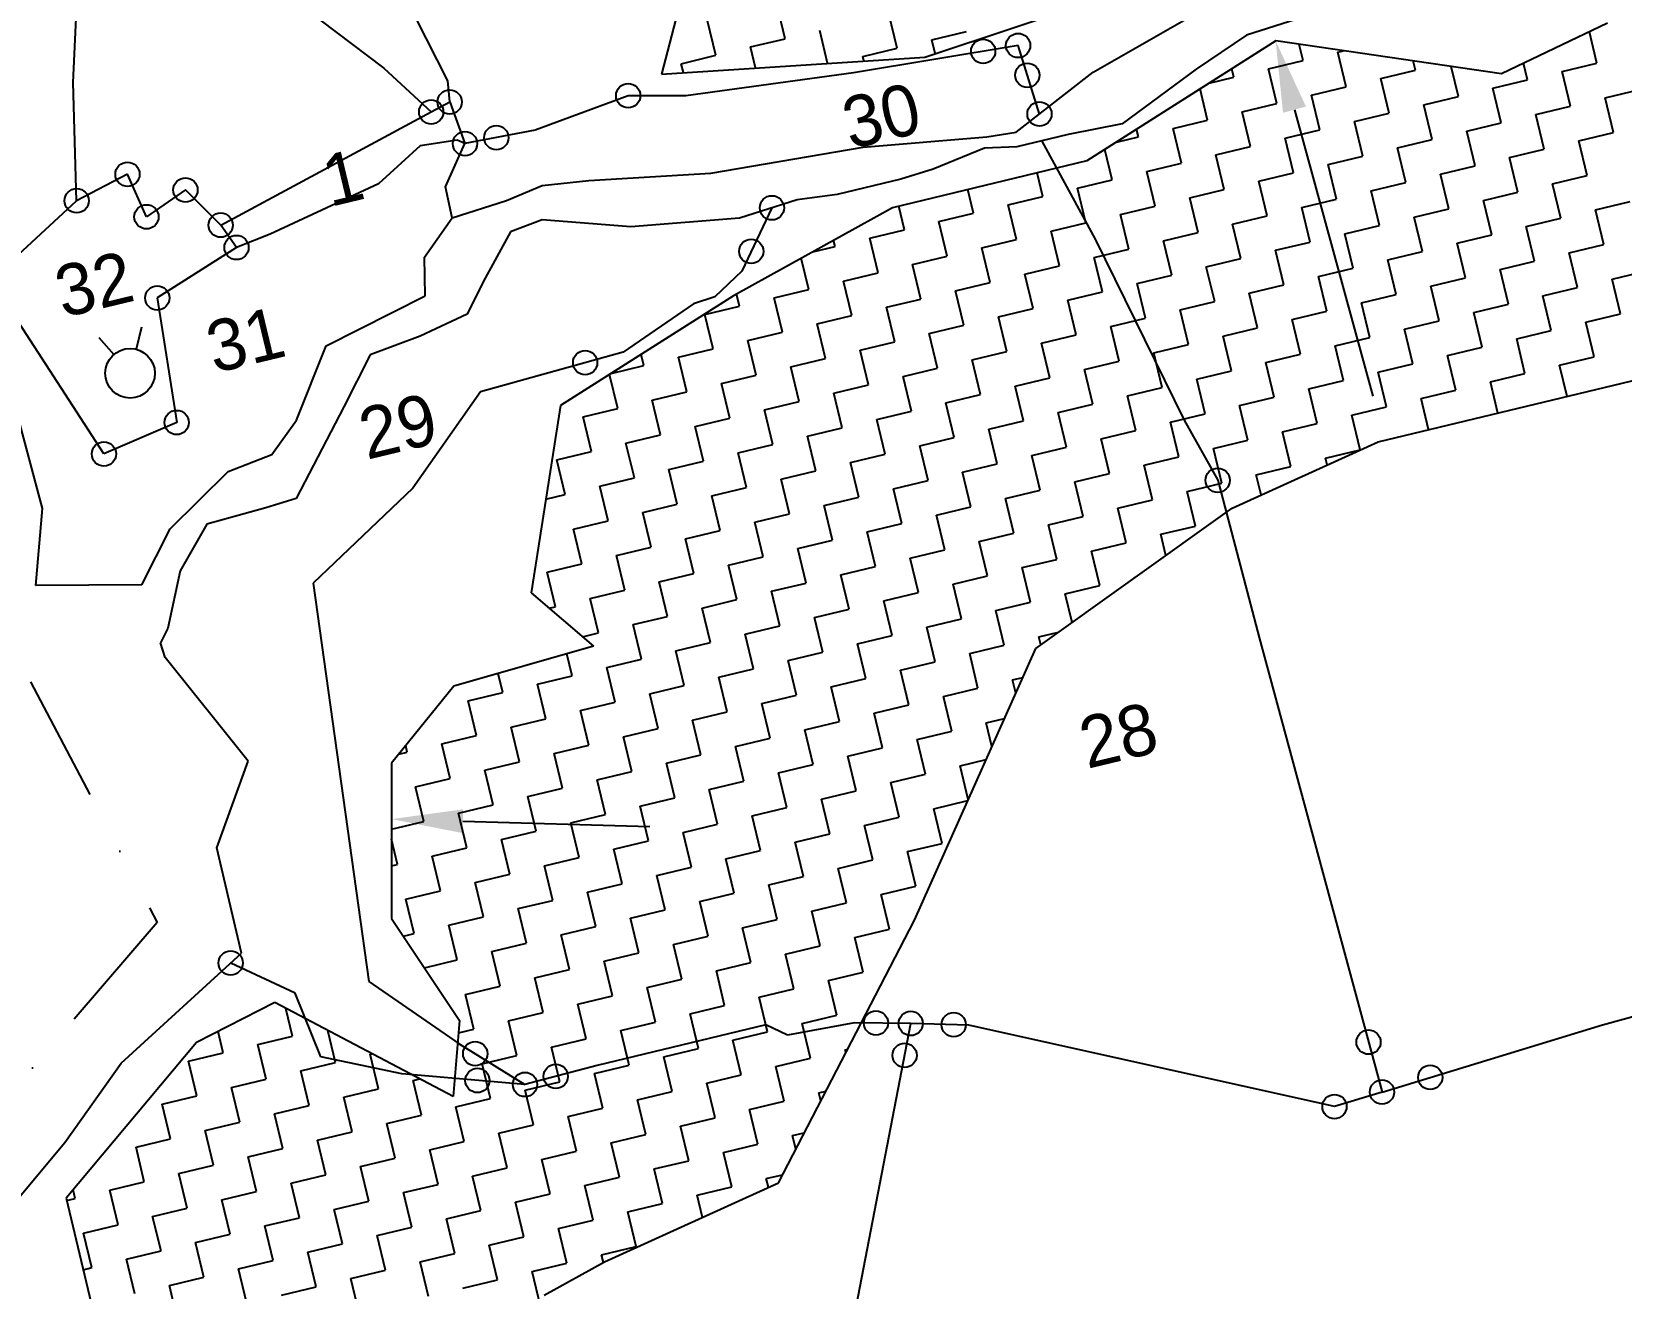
# Model space of a CAD drawing. Header units: metres. Extents: x 330019 to 331879, y 1797834 to 1801443.
# Drawn here: x 330337 to 330959, y 1799161 to 1799653 of the extents above; entities that cross this region are included whole.
import ezdxf
from ezdxf.enums import TextEntityAlignment as Align

# ---------------------------------------------------------------- set-up
doc = ezdxf.new("R2010")
doc.units = ezdxf.units.M
doc.header["$MEASUREMENT"] = 0
doc.linetypes.add('DASHDOT', pattern=[1, 0.5, -0.25, 0, -0.25])
for name, color, linetype in [('POLY_HATCH', 12, 'Continuous'), ('POLY_PARCEL', 6, 'Continuous'), ('POLY_WATER', 4, 'Continuous'), ('SYM_ARROW', 1, 'Continuous'), ('TEXT_PARCEL', 7, 'Continuous'), ('V_BOUND_STREAM_LINE', 7, 'DASHDOT')]:
    doc.layers.add(name, color=color, linetype=linetype)
doc.styles.add('TEXT_MAP', font='', dxfattribs={"height": 0.25})
doc.styles.get('TEXT_MAP').set_extended_font_data('Kruti Dev 050')

msp = doc.modelspace()

# ---------------------------------------------------------------- linework, layer by layer
for points in [[(330380.05, 1799537.81), (330377.92, 1799529.18)], [(330363.4, 1799533.8), (330369.22, 1799527.08)]]:
    msp.add_lwpolyline(points)
for centre, radius in [((330709.61, 1799645.82), 4.75), ((330723.29, 1799648.1), 4.75), ((330726.91, 1799636.47), 4.75), ((330500.73, 1799626), 4.75), ((330570.62, 1799628.46), 4.75), ((330493.49, 1799622.11), 4.75), ((330731.65, 1799621.27), 4.75), ((330518.97, 1799612), 4.75), ((330506.71, 1799609.67), 4.75), ((330374.57, 1799597.7), 4.75), ((330354.66, 1799587.31), 4.75), ((330397.27, 1799591.54), 4.75), ((330382, 1799581.03), 4.75), ((330626.89, 1799584.54), 4.75), ((330411.06, 1799577.77), 4.75), ((330417.27, 1799569.01), 4.75), ((330618.79, 1799567.5), 4.75), ((330386.23, 1799549.24), 4.75), ((330375.59, 1799519.74), 9.72), ((330553.76, 1799523.89), 4.75), ((330393.85, 1799500.49), 4.75), ((330365.34, 1799488.16), 4.75), ((330801.43, 1799477.87), 4.75), ((330414.99, 1799288.82), 4.75), ((330667.61, 1799265.34), 4.75), ((330681.25, 1799265.16), 4.75), ((330698.07, 1799264.66), 4.75), ((330860.48, 1799257.85), 4.75), ((330510.72, 1799253.32), 4.75), ((330678.84, 1799252.67), 4.75), ((330542.26, 1799244.44), 4.75), ((330884.65, 1799244.05), 4.75), ((330511.59, 1799242.84), 4.75), ((330530.2, 1799241.25), 4.75), ((330865.77, 1799238.3), 4.75), ((330847.15, 1799232.62), 4.75)]:
    msp.add_circle(centre, radius)
at = {"layer": 'POLY_HATCH'}
for p, q in [((330686.76, 1799643.6), (330819.88, 1799687.8)), ((330592.53, 1799670.73), (330583.61, 1799636.94)), ((330954.04, 1799656.79), (330912.49, 1799637.06)), ((330824.13, 1799649.88), (330750.16, 1799602.88)), ((330912.49, 1799637.06), (330824.13, 1799649.88)), ((330583.61, 1799636.94), (330686.76, 1799643.6)), ((330750.16, 1799602.88), (330674.16, 1799584.59)), ((330674.16, 1799584.59), (330611.79, 1799550.12)), ((330611.79, 1799550.12), (330544.18, 1799507.08)), ((330864.21, 1799492.91), (330970.16, 1799518.4)), ((330544.18, 1799507.08), (330532.59, 1799433.72)), ((330807.1, 1799467), (330864.21, 1799492.91)), ((330730.18, 1799411.99), (330807.1, 1799467)), ((330532.59, 1799433.72), (330557.1, 1799412.84)), ((330557.1, 1799412.84), (330502.38, 1799397.25)), ((330682.67, 1799305.65), (330730.18, 1799411.99)), ((330502.38, 1799397.25), (330477.97, 1799367.04)), ((330477.97, 1799367.04), (330477.99, 1799306.2)), ((330477.99, 1799306.2), (330504.63, 1799266.36)), ((330629.45, 1799202.8), (330682.67, 1799305.65)), ((330432.3, 1799273.3), (330401.63, 1799257.72)), ((330502.06, 1799236.54), (330432.3, 1799273.3)), ((330504.63, 1799266.36), (330502.06, 1799236.54)), ((330401.63, 1799257.72), (330350.51, 1799196.74)), ((330561.37, 1799171.82), (330629.45, 1799202.8)), ((330350.51, 1799196.74), (330367.67, 1799125.43)), ((330537.69, 1799158.82), (330561.37, 1799171.82))]:
    msp.add_line(p, q, dxfattribs=at)
at = {"layer": 'POLY_HATCH', "linetype": 'Continuous'}
for p, q in [((330632.05, 1799650.78), (330628.79, 1799664.34)), ((330675.99, 1799647.01), (330672.73, 1799660.56)), ((330604.94, 1799644.26), (330601.67, 1799657.81)), ((330648.71, 1799641.15), (330645.61, 1799654.04)), ((330689.54, 1799650.27), (330703.1, 1799653.53)), ((330949.89, 1799641.19), (330946.95, 1799653.43)), ((330618.49, 1799647.52), (330632.05, 1799650.78)), ((330620.47, 1799639.32), (330618.49, 1799647.52)), ((330662.43, 1799643.74), (330675.99, 1799647.01)), ((330690.82, 1799644.95), (330689.54, 1799650.27)), ((330834.91, 1799642.21), (330833.38, 1799648.54)), ((330591.38, 1799640.99), (330604.94, 1799644.26)), ((330592.22, 1799637.5), (330591.38, 1799640.99)), ((330662.83, 1799642.06), (330662.43, 1799643.74)), ((330821.35, 1799638.95), (330834.91, 1799642.21)), ((330848.46, 1799645.47), (330850.74, 1799646.02)), ((330851.73, 1799631.91), (330848.46, 1799645.47)), ((330878.84, 1799638.44), (330877.97, 1799642.07)), ((330922.78, 1799634.66), (330921.2, 1799641.2)), ((330936.33, 1799637.93), (330949.89, 1799641.19)), ((330798.14, 1799633.37), (330807.79, 1799635.69)), ((330807.79, 1799635.69), (330807, 1799638.99)), ((330824.61, 1799625.39), (330821.35, 1799638.95)), ((330865.28, 1799635.18), (330878.84, 1799638.44)), ((330868.55, 1799621.62), (330865.28, 1799635.18)), ((330895.66, 1799628.14), (330892.83, 1799639.91)), ((330909.22, 1799631.4), (330922.78, 1799634.66)), ((330939.6, 1799624.37), (330936.33, 1799637.93)), ((330797.49, 1799618.87), (330794.56, 1799631.09)), ((330838.17, 1799628.65), (330851.73, 1799631.91)), ((330841.43, 1799615.09), (330838.17, 1799628.65)), ((330912.48, 1799617.85), (330909.22, 1799631.4)), ((330953.15, 1799627.63), (330966.71, 1799630.89)), ((330811.05, 1799622.13), (330824.61, 1799625.39)), ((330814.31, 1799608.57), (330811.05, 1799622.13)), ((330882.1, 1799624.88), (330895.66, 1799628.14)), ((330885.36, 1799611.32), (330882.1, 1799624.88)), ((330926.04, 1799621.11), (330939.6, 1799624.37)), ((330956.41, 1799614.07), (330953.15, 1799627.63)), ((330783.94, 1799615.61), (330797.49, 1799618.87)), ((330854.99, 1799618.36), (330868.55, 1799621.62)), ((330858.25, 1799604.8), (330854.99, 1799618.36)), ((330898.92, 1799614.58), (330912.48, 1799617.85)), ((330929.3, 1799607.55), (330926.04, 1799621.11)), ((330761.82, 1799610.28), (330770.38, 1799612.34)), ((330770.38, 1799612.34), (330769.67, 1799615.28)), ((330787.2, 1799602.05), (330783.94, 1799615.61)), ((330827.87, 1799611.83), (330841.43, 1799615.09)), ((330831.13, 1799598.28), (330827.87, 1799611.83)), ((330871.81, 1799608.06), (330885.36, 1799611.32)), ((330902.18, 1799601.03), (330898.92, 1799614.58)), ((330942.86, 1799610.81), (330956.41, 1799614.07)), ((330946.12, 1799597.25), (330942.86, 1799610.81)), ((330760.08, 1799595.53), (330757.23, 1799607.37)), ((330800.76, 1799605.31), (330814.31, 1799608.57)), ((330804.02, 1799591.75), (330800.76, 1799605.31)), ((330844.69, 1799601.54), (330858.25, 1799604.8)), ((330875.07, 1799594.5), (330871.81, 1799608.06)), ((330915.74, 1799604.29), (330929.3, 1799607.55)), ((330919, 1799590.73), (330915.74, 1799604.29)), ((330732.97, 1799589), (330730.75, 1799598.21)), ((330773.64, 1799598.79), (330787.2, 1799602.05)), ((330776.9, 1799585.23), (330773.64, 1799598.79)), ((330817.58, 1799595.01), (330831.13, 1799598.28)), ((330847.95, 1799587.98), (330844.69, 1799601.54)), ((330888.63, 1799597.76), (330902.18, 1799601.03)), ((330891.89, 1799584.21), (330888.63, 1799597.76)), ((330932.56, 1799593.99), (330946.12, 1799597.25)), ((330705.85, 1799582.48), (330703.64, 1799591.69)), ((330746.53, 1799592.26), (330760.08, 1799595.53)), ((330749.79, 1799578.71), (330746.53, 1799592.26)), ((330790.46, 1799588.49), (330804.02, 1799591.75)), ((330820.84, 1799581.46), (330817.58, 1799595.01)), ((330861.51, 1799591.24), (330875.07, 1799594.5)), ((330864.77, 1799577.68), (330861.51, 1799591.24)), ((330935.82, 1799580.43), (330932.56, 1799593.99)), ((330678.74, 1799575.96), (330676.52, 1799585.16)), ((330719.41, 1799585.74), (330732.97, 1799589)), ((330722.67, 1799572.18), (330719.41, 1799585.74)), ((330763.34, 1799581.97), (330776.9, 1799585.23)), ((330793.72, 1799574.93), (330790.46, 1799588.49)), ((330834.4, 1799584.72), (330847.95, 1799587.98)), ((330837.66, 1799571.16), (330834.4, 1799584.72)), ((330905.45, 1799587.47), (330919, 1799590.73)), ((330908.71, 1799573.91), (330905.45, 1799587.47)), ((330949.38, 1799583.7), (330962.94, 1799586.96)), ((330692.29, 1799579.22), (330705.85, 1799582.48)), ((330695.56, 1799565.66), (330692.29, 1799579.22)), ((330736.23, 1799575.44), (330749.79, 1799578.71)), ((330766.61, 1799568.41), (330763.34, 1799581.97)), ((330807.28, 1799578.19), (330820.84, 1799581.46)), ((330878.33, 1799580.94), (330891.89, 1799584.21)), ((330881.59, 1799567.39), (330878.33, 1799580.94)), ((330922.26, 1799577.17), (330935.82, 1799580.43)), ((330952.64, 1799570.14), (330949.38, 1799583.7)), ((330665.18, 1799572.69), (330678.74, 1799575.96)), ((330668.44, 1799559.14), (330665.18, 1799572.69)), ((330709.11, 1799568.92), (330722.67, 1799572.18)), ((330739.49, 1799561.89), (330736.23, 1799575.44)), ((330780.16, 1799571.67), (330793.72, 1799574.93)), ((330810.54, 1799564.64), (330807.28, 1799578.19)), ((330851.21, 1799574.42), (330864.77, 1799577.68)), ((330854.48, 1799560.86), (330851.21, 1799574.42)), ((330895.15, 1799570.65), (330908.71, 1799573.91)), ((330925.53, 1799563.61), (330922.26, 1799577.17)), ((330642.96, 1799567.35), (330651.62, 1799569.43)), ((330651.62, 1799569.43), (330651.05, 1799571.82)), ((330712.38, 1799555.36), (330709.11, 1799568.92)), ((330753.05, 1799565.15), (330766.61, 1799568.41)), ((330783.43, 1799558.11), (330780.16, 1799571.67)), ((330824.1, 1799567.9), (330837.66, 1799571.16)), ((330827.36, 1799554.34), (330824.1, 1799567.9)), ((330868.03, 1799564.13), (330881.59, 1799567.39)), ((330898.41, 1799557.09), (330895.15, 1799570.65)), ((330939.08, 1799566.88), (330952.64, 1799570.14)), ((330942.35, 1799553.32), (330939.08, 1799566.88)), ((330641.33, 1799552.61), (330638.39, 1799564.82)), ((330682, 1799562.4), (330695.56, 1799565.66)), ((330685.26, 1799548.84), (330682, 1799562.4)), ((330725.93, 1799558.63), (330739.49, 1799561.89)), ((330756.31, 1799551.59), (330753.05, 1799565.15)), ((330796.98, 1799561.38), (330810.54, 1799564.64)), ((330800.25, 1799547.82), (330796.98, 1799561.38)), ((330840.92, 1799557.6), (330854.48, 1799560.86)), ((330871.3, 1799550.57), (330868.03, 1799564.13)), ((330911.97, 1799560.35), (330925.53, 1799563.61)), ((330915.23, 1799546.79), (330911.97, 1799560.35)), ((330955.9, 1799556.58), (330969.46, 1799559.84)), ((330654.88, 1799555.87), (330668.44, 1799559.14)), ((330658.14, 1799542.32), (330654.88, 1799555.87)), ((330698.82, 1799552.1), (330712.38, 1799555.36)), ((330729.19, 1799545.07), (330725.93, 1799558.63)), ((330769.87, 1799554.85), (330783.43, 1799558.11)), ((330773.13, 1799541.29), (330769.87, 1799554.85)), ((330813.8, 1799551.08), (330827.36, 1799554.34)), ((330844.18, 1799544.04), (330840.92, 1799557.6)), ((330884.85, 1799553.83), (330898.41, 1799557.09)), ((330888.11, 1799540.27), (330884.85, 1799553.83)), ((330959.16, 1799543.02), (330955.9, 1799556.58)), ((330614.21, 1799546.09), (330613.07, 1799550.83)), ((330627.77, 1799549.35), (330641.33, 1799552.61)), ((330631.03, 1799535.79), (330627.77, 1799549.35)), ((330671.7, 1799545.58), (330685.26, 1799548.84)), ((330702.08, 1799538.54), (330698.82, 1799552.1)), ((330742.75, 1799548.33), (330756.31, 1799551.59)), ((330746.01, 1799534.77), (330742.75, 1799548.33)), ((330786.69, 1799544.56), (330800.25, 1799547.82)), ((330817.06, 1799537.52), (330813.8, 1799551.08)), ((330857.74, 1799547.31), (330871.3, 1799550.57)), ((330861, 1799533.75), (330857.74, 1799547.31)), ((330928.79, 1799550.06), (330942.35, 1799553.32)), ((330932.05, 1799536.5), (330928.79, 1799550.06)), ((330600.65, 1799542.83), (330614.21, 1799546.09)), ((330603.91, 1799529.27), (330600.65, 1799542.83)), ((330644.59, 1799539.06), (330658.14, 1799542.32)), ((330674.96, 1799532.02), (330671.7, 1799545.58)), ((330715.64, 1799541.81), (330729.19, 1799545.07)), ((330718.9, 1799528.25), (330715.64, 1799541.81)), ((330759.57, 1799538.03), (330773.13, 1799541.29)), ((330789.95, 1799531), (330786.69, 1799544.56)), ((330830.62, 1799540.78), (330844.18, 1799544.04)), ((330901.67, 1799543.53), (330915.23, 1799546.79)), ((330904.93, 1799529.98), (330901.67, 1799543.53)), ((330945.61, 1799539.76), (330959.16, 1799543.02)), ((330617.47, 1799532.53), (330631.03, 1799535.79)), ((330647.85, 1799525.5), (330644.59, 1799539.06)), ((330688.52, 1799535.28), (330702.08, 1799538.54)), ((330691.78, 1799521.72), (330688.52, 1799535.28)), ((330762.83, 1799524.48), (330759.57, 1799538.03)), ((330803.51, 1799534.26), (330817.06, 1799537.52)), ((330833.88, 1799527.23), (330830.62, 1799540.78)), ((330874.56, 1799537.01), (330888.11, 1799540.27)), ((330877.82, 1799523.45), (330874.56, 1799537.01)), ((330918.49, 1799533.24), (330932.05, 1799536.5)), ((330948.87, 1799526.2), (330945.61, 1799539.76)), ((330590.36, 1799526.01), (330603.91, 1799529.27)), ((330620.73, 1799518.97), (330617.47, 1799532.53)), ((330661.41, 1799528.76), (330674.96, 1799532.02)), ((330664.67, 1799515.2), (330661.41, 1799528.76)), ((330732.46, 1799531.51), (330746.01, 1799534.77)), ((330735.72, 1799517.95), (330732.46, 1799531.51)), ((330776.39, 1799527.74), (330789.95, 1799531)), ((330806.77, 1799520.7), (330803.51, 1799534.26)), ((330847.44, 1799530.49), (330861, 1799533.75)), ((330850.7, 1799516.93), (330847.44, 1799530.49)), ((330891.38, 1799526.71), (330904.93, 1799529.98)), ((330921.75, 1799519.68), (330918.49, 1799533.24)), ((330563.92, 1799519.65), (330576.8, 1799522.75)), ((330576.8, 1799522.75), (330575.73, 1799527.17)), ((330593.62, 1799512.45), (330590.36, 1799526.01)), ((330634.29, 1799522.24), (330647.85, 1799525.5)), ((330705.34, 1799524.99), (330718.9, 1799528.25)), ((330708.6, 1799511.43), (330705.34, 1799524.99)), ((330749.28, 1799521.21), (330762.83, 1799524.48)), ((330779.65, 1799514.18), (330776.39, 1799527.74)), ((330820.33, 1799523.96), (330833.88, 1799527.23)), ((330823.59, 1799510.41), (330820.33, 1799523.96)), ((330864.26, 1799520.19), (330877.82, 1799523.45)), ((330894.64, 1799513.16), (330891.38, 1799526.71)), ((330935.31, 1799522.94), (330948.87, 1799526.2)), ((330938.25, 1799510.72), (330935.31, 1799522.94)), ((330566.5, 1799505.93), (330563.3, 1799519.25)), ((330607.18, 1799515.71), (330620.73, 1799518.97)), ((330637.55, 1799508.68), (330634.29, 1799522.24)), ((330678.23, 1799518.46), (330691.78, 1799521.72)), ((330681.49, 1799504.91), (330678.23, 1799518.46)), ((330722.16, 1799514.69), (330735.72, 1799517.95)), ((330752.54, 1799507.66), (330749.28, 1799521.21)), ((330793.21, 1799517.44), (330806.77, 1799520.7)), ((330796.47, 1799503.88), (330793.21, 1799517.44)), ((330837.15, 1799513.67), (330850.7, 1799516.93)), ((330867.52, 1799506.63), (330864.26, 1799520.19)), ((330908.2, 1799516.42), (330921.75, 1799519.68)), ((330911.13, 1799504.2), (330908.2, 1799516.42)), ((330580.06, 1799509.19), (330593.62, 1799512.45)), ((330610.44, 1799502.16), (330607.18, 1799515.71)), ((330651.11, 1799511.94), (330664.67, 1799515.2)), ((330654.37, 1799498.38), (330651.11, 1799511.94)), ((330695.04, 1799508.17), (330708.6, 1799511.43)), ((330725.42, 1799501.13), (330722.16, 1799514.69)), ((330766.1, 1799510.92), (330779.65, 1799514.18)), ((330769.36, 1799497.36), (330766.1, 1799510.92)), ((330810.03, 1799507.14), (330823.59, 1799510.41)), ((330840.41, 1799500.11), (330837.15, 1799513.67)), ((330881.08, 1799509.89), (330894.64, 1799513.16)), ((330552.94, 1799502.67), (330566.5, 1799505.93)), ((330583.32, 1799495.63), (330580.06, 1799509.19)), ((330623.99, 1799505.42), (330637.55, 1799508.68)), ((330627.26, 1799491.86), (330623.99, 1799505.42)), ((330667.93, 1799501.64), (330681.49, 1799504.91)), ((330698.31, 1799494.61), (330695.04, 1799508.17)), ((330738.98, 1799504.39), (330752.54, 1799507.66)), ((330742.24, 1799490.84), (330738.98, 1799504.39)), ((330782.91, 1799500.62), (330796.47, 1799503.88)), ((330813.29, 1799493.59), (330810.03, 1799507.14)), ((330853.96, 1799503.37), (330867.52, 1799506.63)), ((330884.02, 1799497.68), (330881.08, 1799509.89)), ((330556.21, 1799489.11), (330552.94, 1799502.67)), ((330596.88, 1799498.89), (330610.44, 1799502.16)), ((330600.14, 1799485.34), (330596.88, 1799498.89)), ((330640.81, 1799495.12), (330654.37, 1799498.38)), ((330671.19, 1799488.09), (330667.93, 1799501.64)), ((330711.86, 1799497.87), (330725.42, 1799501.13)), ((330715.13, 1799484.31), (330711.86, 1799497.87)), ((330786.18, 1799487.06), (330782.91, 1799500.62)), ((330826.85, 1799496.85), (330840.41, 1799500.11)), ((330857.23, 1799489.81), (330853.96, 1799503.37)), ((330569.76, 1799492.37), (330583.32, 1799495.63)), ((330573.03, 1799478.81), (330569.76, 1799492.37)), ((330613.7, 1799488.6), (330627.26, 1799491.86)), ((330644.08, 1799481.56), (330640.81, 1799495.12)), ((330684.75, 1799491.35), (330698.31, 1799494.61)), ((330688.01, 1799477.79), (330684.75, 1799491.35)), ((330755.8, 1799494.1), (330769.36, 1799497.36)), ((330759.06, 1799480.54), (330755.8, 1799494.1)), ((330799.73, 1799490.33), (330813.29, 1799493.59)), ((330830.11, 1799483.29), (330826.85, 1799496.85)), ((330542.65, 1799485.85), (330556.21, 1799489.11)), ((330545.91, 1799472.29), (330542.65, 1799485.85)), ((330586.58, 1799482.07), (330600.14, 1799485.34)), ((330616.96, 1799475.04), (330613.7, 1799488.6)), ((330657.63, 1799484.82), (330671.19, 1799488.09)), ((330728.68, 1799487.57), (330742.24, 1799490.84)), ((330731.95, 1799474.02), (330728.68, 1799487.57)), ((330772.62, 1799483.8), (330786.18, 1799487.06)), ((330803, 1799476.77), (330799.73, 1799490.33)), ((330843.67, 1799486.55), (330857.23, 1799489.81)), ((330844.31, 1799483.88), (330843.67, 1799486.55)), ((330589.84, 1799468.52), (330586.58, 1799482.07)), ((330630.52, 1799478.3), (330644.08, 1799481.56)), ((330660.89, 1799471.27), (330657.63, 1799484.82)), ((330701.57, 1799481.05), (330715.13, 1799484.31)), ((330704.83, 1799467.49), (330701.57, 1799481.05)), ((330745.5, 1799477.28), (330759.06, 1799480.54)), ((330775.88, 1799470.24), (330772.62, 1799483.8)), ((330816.55, 1799480.03), (330830.11, 1799483.29)), ((330818.45, 1799472.15), (330816.55, 1799480.03)), ((330559.47, 1799475.55), (330573.03, 1799478.81)), ((330562.73, 1799461.99), (330559.47, 1799475.55)), ((330603.4, 1799471.78), (330616.96, 1799475.04)), ((330633.78, 1799464.74), (330630.52, 1799478.3)), ((330674.45, 1799474.53), (330688.01, 1799477.79)), ((330677.71, 1799460.97), (330674.45, 1799474.53)), ((330718.39, 1799470.76), (330731.95, 1799474.02)), ((330748.76, 1799463.72), (330745.5, 1799477.28)), ((330789.44, 1799473.51), (330803, 1799476.77)), ((330792.7, 1799459.95), (330789.44, 1799473.51)), ((330538.4, 1799470.48), (330545.91, 1799472.29)), ((330576.29, 1799465.26), (330589.84, 1799468.52)), ((330606.66, 1799458.22), (330603.4, 1799471.78)), ((330647.34, 1799468.01), (330660.89, 1799471.27)), ((330650.6, 1799454.45), (330647.34, 1799468.01)), ((330691.27, 1799464.23), (330704.83, 1799467.49)), ((330721.65, 1799457.2), (330718.39, 1799470.76)), ((330762.32, 1799466.98), (330775.88, 1799470.24)), ((330765.58, 1799453.42), (330762.32, 1799466.98)), ((330549.17, 1799458.73), (330562.73, 1799461.99)), ((330579.55, 1799451.7), (330576.29, 1799465.26)), ((330620.22, 1799461.48), (330633.78, 1799464.74)), ((330623.48, 1799447.92), (330620.22, 1799461.48)), ((330664.16, 1799457.71), (330677.71, 1799460.97)), ((330694.53, 1799450.67), (330691.27, 1799464.23)), ((330735.21, 1799460.46), (330748.76, 1799463.72)), ((330738.47, 1799446.9), (330735.21, 1799460.46)), ((330552.43, 1799445.17), (330549.17, 1799458.73)), ((330593.11, 1799454.96), (330606.66, 1799458.22)), ((330596.37, 1799441.4), (330593.11, 1799454.96)), ((330637.04, 1799451.19), (330650.6, 1799454.45)), ((330667.42, 1799444.15), (330664.16, 1799457.71)), ((330708.09, 1799453.94), (330721.65, 1799457.2)), ((330711.35, 1799440.38), (330708.09, 1799453.94)), ((330779.14, 1799456.69), (330792.7, 1799459.95)), ((330781.13, 1799448.43), (330779.14, 1799456.69)), ((330565.99, 1799448.44), (330579.55, 1799451.7)), ((330569.25, 1799434.88), (330565.99, 1799448.44)), ((330609.93, 1799444.66), (330623.48, 1799447.92)), ((330640.3, 1799437.63), (330637.04, 1799451.19)), ((330680.98, 1799447.41), (330694.53, 1799450.67)), ((330752.03, 1799450.16), (330765.58, 1799453.42)), ((330755.29, 1799436.61), (330752.03, 1799450.16)), ((330538.88, 1799441.91), (330552.43, 1799445.17)), ((330542.14, 1799428.35), (330538.88, 1799441.91)), ((330613.19, 1799431.11), (330609.93, 1799444.66)), ((330653.86, 1799440.89), (330667.42, 1799444.15)), ((330684.24, 1799433.86), (330680.98, 1799447.41)), ((330724.91, 1799443.64), (330738.47, 1799446.9)), ((330728.17, 1799430.08), (330724.91, 1799443.64)), ((330582.81, 1799438.14), (330596.37, 1799441.4)), ((330586.07, 1799424.58), (330582.81, 1799438.14)), ((330626.74, 1799434.37), (330640.3, 1799437.63)), ((330657.12, 1799427.33), (330653.86, 1799440.89)), ((330697.8, 1799437.12), (330711.35, 1799440.38)), ((330701.06, 1799423.56), (330697.8, 1799437.12)), ((330741.73, 1799433.34), (330755.29, 1799436.61)), ((330768.85, 1799439.87), (330769.31, 1799439.98)), ((330768.89, 1799439.68), (330768.85, 1799439.87)), ((330555.69, 1799431.62), (330569.25, 1799434.88)), ((330558.96, 1799418.06), (330555.69, 1799431.62)), ((330599.63, 1799427.84), (330613.19, 1799431.11)), ((330630.01, 1799420.81), (330626.74, 1799434.37)), ((330670.68, 1799430.59), (330684.24, 1799433.86)), ((330673.94, 1799417.04), (330670.68, 1799430.59)), ((330714.61, 1799426.82), (330728.17, 1799430.08)), ((330744.42, 1799422.17), (330741.73, 1799433.34)), ((330539.6, 1799427.75), (330542.14, 1799428.35)), ((330572.51, 1799421.32), (330586.07, 1799424.58)), ((330602.89, 1799414.29), (330599.63, 1799427.84)), ((330643.56, 1799424.07), (330657.12, 1799427.33)), ((330646.83, 1799410.51), (330643.56, 1799424.07)), ((330687.5, 1799420.3), (330701.06, 1799423.56)), ((330717.88, 1799413.26), (330714.61, 1799426.82)), ((330552.74, 1799416.56), (330558.96, 1799418.06)), ((330575.78, 1799407.76), (330572.51, 1799421.32)), ((330616.45, 1799417.55), (330630.01, 1799420.81)), ((330619.71, 1799403.99), (330616.45, 1799417.55)), ((330660.38, 1799413.77), (330673.94, 1799417.04)), ((330690.76, 1799406.74), (330687.5, 1799420.3)), ((330731.43, 1799416.52), (330739.09, 1799418.37)), ((330589.33, 1799411.02), (330602.89, 1799414.29)), ((330592.59, 1799397.47), (330589.33, 1799411.02)), ((330633.27, 1799407.25), (330646.83, 1799410.51)), ((330663.65, 1799400.22), (330660.38, 1799413.77)), ((330704.32, 1799410), (330717.88, 1799413.26)), ((330732.18, 1799413.42), (330731.43, 1799416.52)), ((330548.66, 1799401.24), (330546.59, 1799409.85)), ((330562.22, 1799404.5), (330575.78, 1799407.76)), ((330565.48, 1799390.94), (330562.22, 1799404.5)), ((330636.53, 1799393.69), (330633.27, 1799407.25)), ((330677.2, 1799403.48), (330690.76, 1799406.74)), ((330707.58, 1799396.44), (330704.32, 1799410)), ((330521.54, 1799394.72), (330519.75, 1799402.2)), ((330535.1, 1799397.98), (330548.66, 1799401.24)), ((330538.36, 1799384.42), (330535.1, 1799397.98)), ((330606.15, 1799400.73), (330619.71, 1799403.99)), ((330609.41, 1799387.17), (330606.15, 1799400.73)), ((330650.09, 1799396.96), (330663.65, 1799400.22)), ((330680.46, 1799389.92), (330677.2, 1799403.48)), ((330721.14, 1799399.71), (330725.12, 1799400.66)), ((330722.38, 1799394.53), (330721.14, 1799399.71)), ((330507.99, 1799391.45), (330521.54, 1799394.72)), ((330579.04, 1799394.2), (330592.59, 1799397.47)), ((330582.3, 1799380.65), (330579.04, 1799394.2)), ((330622.97, 1799390.43), (330636.53, 1799393.69)), ((330653.35, 1799383.4), (330650.09, 1799396.96)), ((330694.02, 1799393.18), (330707.58, 1799396.44)), ((330697.28, 1799379.62), (330694.02, 1799393.18)), ((330511.25, 1799377.9), (330507.99, 1799391.45)), ((330551.92, 1799387.68), (330565.48, 1799390.94)), ((330555.18, 1799374.12), (330551.92, 1799387.68)), ((330595.86, 1799383.91), (330609.41, 1799387.17)), ((330626.23, 1799376.87), (330622.97, 1799390.43)), ((330666.91, 1799386.66), (330680.46, 1799389.92)), ((330670.17, 1799373.1), (330666.91, 1799386.66)), ((330524.81, 1799381.16), (330538.36, 1799384.42)), ((330528.07, 1799367.6), (330524.81, 1799381.16)), ((330568.74, 1799377.39), (330582.3, 1799380.65)), ((330599.12, 1799370.35), (330595.86, 1799383.91)), ((330639.79, 1799380.14), (330653.35, 1799383.4)), ((330643.05, 1799366.58), (330639.79, 1799380.14)), ((330683.73, 1799376.36), (330697.28, 1799379.62)), ((330710.84, 1799382.89), (330717.94, 1799384.59)), ((330713.06, 1799373.67), (330710.84, 1799382.89)), ((330484.13, 1799371.37), (330483.52, 1799373.91)), ((330497.69, 1799374.64), (330511.25, 1799377.9)), ((330500.95, 1799361.08), (330497.69, 1799374.64)), ((330541.63, 1799370.86), (330555.18, 1799374.12)), ((330572, 1799363.83), (330568.74, 1799377.39)), ((330612.68, 1799373.61), (330626.23, 1799376.87)), ((330615.94, 1799360.05), (330612.68, 1799373.61)), ((330656.61, 1799369.84), (330670.17, 1799373.1)), ((330686.99, 1799362.81), (330683.73, 1799376.36)), ((330480.84, 1799370.58), (330484.13, 1799371.37)), ((330514.51, 1799364.34), (330528.07, 1799367.6)), ((330544.89, 1799357.3), (330541.63, 1799370.86)), ((330585.56, 1799367.09), (330599.12, 1799370.35)), ((330588.82, 1799353.53), (330585.56, 1799367.09)), ((330659.87, 1799356.28), (330656.61, 1799369.84)), ((330700.55, 1799366.07), (330710.76, 1799368.52)), ((330487.39, 1799357.82), (330500.95, 1799361.08)), ((330517.77, 1799350.78), (330514.51, 1799364.34)), ((330558.45, 1799360.57), (330572, 1799363.83)), ((330629.5, 1799363.32), (330643.05, 1799366.58)), ((330632.76, 1799349.76), (330629.5, 1799363.32)), ((330673.43, 1799359.54), (330686.99, 1799362.81)), ((330703.74, 1799352.8), (330700.55, 1799366.07)), ((330490.66, 1799344.26), (330487.39, 1799357.82)), ((330531.33, 1799354.04), (330544.89, 1799357.3)), ((330561.71, 1799347.01), (330558.45, 1799360.57)), ((330602.38, 1799356.79), (330615.94, 1799360.05)), ((330605.64, 1799343.24), (330602.38, 1799356.79)), ((330646.31, 1799353.02), (330659.87, 1799356.28)), ((330676.69, 1799345.99), (330673.43, 1799359.54)), ((330504.21, 1799347.52), (330517.77, 1799350.78)), ((330534.59, 1799340.49), (330531.33, 1799354.04)), ((330575.26, 1799350.27), (330588.82, 1799353.53)), ((330578.53, 1799336.71), (330575.26, 1799350.27)), ((330619.2, 1799346.5), (330632.76, 1799349.76)), ((330649.58, 1799339.46), (330646.31, 1799353.02)), ((330690.25, 1799349.25), (330703.58, 1799352.45)), ((330693.51, 1799335.69), (330690.25, 1799349.25)), ((330477.98, 1799341.21), (330490.66, 1799344.26)), ((330507.48, 1799333.96), (330504.21, 1799347.52)), ((330548.15, 1799343.75), (330561.71, 1799347.01)), ((330551.41, 1799330.19), (330548.15, 1799343.75)), ((330592.08, 1799339.97), (330605.64, 1799343.24)), ((330622.46, 1799332.94), (330619.2, 1799346.5)), ((330663.13, 1799342.72), (330676.69, 1799345.99)), ((330666.4, 1799329.17), (330663.13, 1799342.72)), ((330480.36, 1799327.44), (330477.98, 1799337.33)), ((330521.03, 1799337.22), (330534.59, 1799340.49)), ((330524.3, 1799323.67), (330521.03, 1799337.22)), ((330564.97, 1799333.45), (330578.53, 1799336.71)), ((330595.35, 1799326.42), (330592.08, 1799339.97)), ((330636.02, 1799336.2), (330649.58, 1799339.46)), ((330639.28, 1799322.64), (330636.02, 1799336.2)), ((330679.95, 1799332.43), (330693.51, 1799335.69)), ((330493.92, 1799330.7), (330507.48, 1799333.96)), ((330497.18, 1799317.14), (330493.92, 1799330.7)), ((330537.85, 1799326.93), (330551.41, 1799330.19)), ((330568.23, 1799319.89), (330564.97, 1799333.45)), ((330608.9, 1799329.68), (330622.46, 1799332.94)), ((330612.16, 1799316.12), (330608.9, 1799329.68)), ((330683.21, 1799318.87), (330679.95, 1799332.43)), ((330477.98, 1799326.87), (330480.36, 1799327.44)), ((330510.74, 1799320.4), (330524.3, 1799323.67)), ((330541.11, 1799313.37), (330537.85, 1799326.93)), ((330581.79, 1799323.15), (330595.35, 1799326.42)), ((330652.84, 1799325.9), (330666.4, 1799329.17)), ((330656.1, 1799312.35), (330652.84, 1799325.9)), ((330483.62, 1799313.88), (330497.18, 1799317.14)), ((330514, 1799306.85), (330510.74, 1799320.4)), ((330554.67, 1799316.63), (330568.23, 1799319.89)), ((330585.05, 1799309.6), (330581.79, 1799323.15)), ((330625.72, 1799319.38), (330639.28, 1799322.64)), ((330628.98, 1799305.82), (330625.72, 1799319.38)), ((330669.66, 1799315.61), (330683.21, 1799318.87)), ((330486.88, 1799300.32), (330483.62, 1799313.88)), ((330527.56, 1799310.11), (330541.11, 1799313.37)), ((330557.93, 1799303.07), (330554.67, 1799316.63)), ((330598.61, 1799312.86), (330612.16, 1799316.12)), ((330601.87, 1799299.3), (330598.61, 1799312.86)), ((330642.54, 1799309.09), (330656.1, 1799312.35)), ((330672.92, 1799302.05), (330669.66, 1799315.61)), ((330500.44, 1799303.59), (330514, 1799306.85)), ((330530.82, 1799296.55), (330527.56, 1799310.11)), ((330571.49, 1799306.34), (330585.05, 1799309.6)), ((330574.75, 1799292.78), (330571.49, 1799306.34)), ((330615.43, 1799302.56), (330628.98, 1799305.82)), ((330645.8, 1799295.53), (330642.54, 1799309.09)), ((330482.61, 1799299.29), (330486.88, 1799300.32)), ((330503.7, 1799290.03), (330500.44, 1799303.59)), ((330544.38, 1799299.81), (330557.93, 1799303.07)), ((330547.64, 1799286.25), (330544.38, 1799299.81)), ((330588.31, 1799296.04), (330601.87, 1799299.3)), ((330618.69, 1799289), (330615.43, 1799302.56)), ((330659.36, 1799298.79), (330672.92, 1799302.05)), ((330662.62, 1799285.23), (330659.36, 1799298.79)), ((330517.26, 1799293.29), (330530.82, 1799296.55)), ((330520.52, 1799279.73), (330517.26, 1799293.29)), ((330561.2, 1799289.52), (330574.75, 1799292.78)), ((330591.57, 1799282.48), (330588.31, 1799296.04)), ((330632.25, 1799292.27), (330645.8, 1799295.53)), ((330635.51, 1799278.71), (330632.25, 1799292.27)), ((330490.87, 1799286.94), (330503.7, 1799290.03)), ((330534.08, 1799282.99), (330547.64, 1799286.25)), ((330564.46, 1799275.96), (330561.2, 1799289.52)), ((330605.13, 1799285.74), (330618.69, 1799289)), ((330506.96, 1799276.47), (330520.52, 1799279.73)), ((330537.34, 1799269.44), (330534.08, 1799282.99)), ((330578.01, 1799279.22), (330591.57, 1799282.48)), ((330608.39, 1799272.19), (330605.13, 1799285.74)), ((330649.06, 1799281.97), (330662.62, 1799285.23)), ((330652.33, 1799268.41), (330649.06, 1799281.97)), ((330510.23, 1799262.91), (330506.96, 1799276.47)), ((330550.9, 1799272.7), (330564.46, 1799275.96)), ((330581.28, 1799265.66), (330578.01, 1799279.22)), ((330621.95, 1799275.45), (330635.51, 1799278.71)), ((330625.21, 1799261.89), (330621.95, 1799275.45)), ((330439.18, 1799260.16), (330436.55, 1799271.06)), ((330523.78, 1799266.17), (330537.34, 1799269.44)), ((330554.16, 1799259.14), (330550.9, 1799272.7)), ((330594.83, 1799268.92), (330608.39, 1799272.19)), ((330598.1, 1799255.37), (330594.83, 1799268.92)), ((330638.77, 1799265.15), (330652.33, 1799268.41)), ((330412.06, 1799253.64), (330410.05, 1799261.99)), ((330456, 1799249.87), (330452.98, 1799262.41)), ((330504.21, 1799261.46), (330510.23, 1799262.91)), ((330527.05, 1799252.62), (330523.78, 1799266.17)), ((330567.72, 1799262.4), (330581.28, 1799265.66)), ((330570.98, 1799248.84), (330567.72, 1799262.4)), ((330611.65, 1799258.63), (330625.21, 1799261.89)), ((330642.03, 1799251.59), (330638.77, 1799265.15)), ((330425.62, 1799256.9), (330439.18, 1799260.16)), ((330428.88, 1799243.34), (330425.62, 1799256.9)), ((330540.6, 1799255.88), (330554.16, 1799259.14)), ((330543.86, 1799242.32), (330540.6, 1799255.88)), ((330584.54, 1799252.1), (330598.1, 1799255.37)), ((330614.91, 1799245.07), (330611.65, 1799258.63)), ((330655.59, 1799254.85), (330656.5, 1799255.07)), ((330655.84, 1799253.8), (330655.59, 1799254.85)), ((330398.5, 1799250.38), (330412.06, 1799253.64)), ((330401.76, 1799236.82), (330398.5, 1799250.38)), ((330442.44, 1799246.6), (330456, 1799249.87)), ((330469.55, 1799253.13), (330470.26, 1799253.3)), ((330472.81, 1799239.57), (330469.55, 1799253.13)), ((330513.49, 1799249.35), (330527.05, 1799252.62)), ((330516.75, 1799235.8), (330513.49, 1799249.35)), ((330557.42, 1799245.58), (330570.98, 1799248.84)), ((330587.8, 1799238.55), (330584.54, 1799252.1)), ((330628.47, 1799248.33), (330642.03, 1799251.59)), ((330415.32, 1799240.08), (330428.88, 1799243.34)), ((330445.7, 1799233.05), (330442.44, 1799246.6)), ((330486.37, 1799242.83), (330488.95, 1799243.45)), ((330489.63, 1799229.27), (330486.37, 1799242.83)), ((330560.68, 1799232.02), (330557.42, 1799245.58)), ((330601.36, 1799241.81), (330614.91, 1799245.07)), ((330631.73, 1799234.77), (330628.47, 1799248.33)), ((330388.21, 1799233.56), (330401.76, 1799236.82)), ((330418.58, 1799226.52), (330415.32, 1799240.08)), ((330459.26, 1799236.31), (330472.81, 1799239.57)), ((330462.52, 1799222.75), (330459.26, 1799236.31)), ((330530.31, 1799239.06), (330543.86, 1799242.32)), ((330533.57, 1799225.5), (330530.31, 1799239.06)), ((330574.24, 1799235.29), (330587.8, 1799238.55)), ((330604.62, 1799228.25), (330601.36, 1799241.81)), ((330645.29, 1799238.04), (330648.02, 1799238.69)), ((330646.05, 1799234.88), (330645.29, 1799238.04)), ((330391.47, 1799220), (330388.21, 1799233.56)), ((330432.14, 1799229.78), (330445.7, 1799233.05)), ((330503.19, 1799232.53), (330516.75, 1799235.8)), ((330506.45, 1799218.98), (330503.19, 1799232.53)), ((330547.13, 1799228.76), (330560.68, 1799232.02)), ((330577.5, 1799221.73), (330574.24, 1799235.29)), ((330618.18, 1799231.51), (330631.73, 1799234.77)), ((330621.44, 1799217.95), (330618.18, 1799231.51)), ((330405.03, 1799223.26), (330418.58, 1799226.52)), ((330435.4, 1799216.23), (330432.14, 1799229.78)), ((330476.08, 1799226.01), (330489.63, 1799229.27)), ((330479.34, 1799212.45), (330476.08, 1799226.01)), ((330520.01, 1799222.24), (330533.57, 1799225.5)), ((330550.39, 1799215.2), (330547.13, 1799228.76)), ((330591.06, 1799224.99), (330604.62, 1799228.25)), ((330594.32, 1799211.43), (330591.06, 1799224.99)), ((330377.91, 1799216.74), (330391.47, 1799220)), ((330408.29, 1799209.7), (330405.03, 1799223.26)), ((330448.96, 1799219.49), (330462.52, 1799222.75)), ((330452.22, 1799205.93), (330448.96, 1799219.49)), ((330492.9, 1799215.72), (330506.45, 1799218.98)), ((330523.27, 1799208.68), (330520.01, 1799222.24)), ((330563.95, 1799218.47), (330577.5, 1799221.73)), ((330567.21, 1799204.91), (330563.95, 1799218.47)), ((330607.88, 1799214.69), (330621.44, 1799217.95)), ((330635, 1799221.22), (330639.55, 1799222.31)), ((330636.26, 1799215.96), (330635, 1799221.22)), ((330381.17, 1799203.18), (330377.91, 1799216.74)), ((330421.85, 1799212.97), (330435.4, 1799216.23)), ((330425.11, 1799199.41), (330421.85, 1799212.97)), ((330465.78, 1799209.19), (330479.34, 1799212.45)), ((330496.16, 1799202.16), (330492.9, 1799215.72)), ((330536.83, 1799211.94), (330550.39, 1799215.2)), ((330540.09, 1799198.38), (330536.83, 1799211.94)), ((330580.76, 1799208.17), (330594.32, 1799211.43)), ((330611.14, 1799201.14), (330607.88, 1799214.69)), ((330394.73, 1799206.44), (330408.29, 1799209.7)), ((330397.99, 1799192.88), (330394.73, 1799206.44)), ((330438.66, 1799202.67), (330452.22, 1799205.93)), ((330469.04, 1799195.63), (330465.78, 1799209.19)), ((330509.71, 1799205.42), (330523.27, 1799208.68)), ((330512.98, 1799191.86), (330509.71, 1799205.42)), ((330584.03, 1799194.61), (330580.76, 1799208.17)), ((330624.7, 1799204.4), (330631.07, 1799205.93)), ((330354.06, 1799196.66), (330353.25, 1799200.01)), ((330367.61, 1799199.92), (330381.17, 1799203.18)), ((330370.88, 1799186.36), (330367.61, 1799199.92)), ((330411.55, 1799196.15), (330425.11, 1799199.41)), ((330441.93, 1799189.11), (330438.66, 1799202.67)), ((330482.6, 1799198.9), (330496.16, 1799202.16)), ((330485.86, 1799185.34), (330482.6, 1799198.9)), ((330553.65, 1799201.65), (330567.21, 1799204.91)), ((330556.91, 1799188.09), (330553.65, 1799201.65)), ((330597.58, 1799197.87), (330611.14, 1799201.14)), ((330625.52, 1799201.01), (330624.7, 1799204.4)), ((330350.73, 1799195.86), (330354.06, 1799196.66)), ((330384.43, 1799189.62), (330397.99, 1799192.88)), ((330414.81, 1799182.59), (330411.55, 1799196.15)), ((330455.48, 1799192.37), (330469.04, 1799195.63)), ((330526.53, 1799195.12), (330540.09, 1799198.38)), ((330529.8, 1799181.57), (330526.53, 1799195.12)), ((330570.47, 1799191.35), (330584.03, 1799194.61)), ((330599.66, 1799189.24), (330597.58, 1799197.87)), ((330357.32, 1799183.1), (330370.88, 1799186.36)), ((330387.7, 1799176.07), (330384.43, 1799189.62)), ((330428.37, 1799185.85), (330441.93, 1799189.11)), ((330458.75, 1799178.82), (330455.48, 1799192.37)), ((330499.42, 1799188.6), (330512.98, 1799191.86)), ((330502.68, 1799175.04), (330499.42, 1799188.6)), ((330543.35, 1799184.83), (330556.91, 1799188.09)), ((330573.73, 1799177.79), (330570.47, 1799191.35)), ((330360.58, 1799169.54), (330357.32, 1799183.1)), ((330401.25, 1799179.33), (330414.81, 1799182.59)), ((330431.63, 1799172.29), (330428.37, 1799185.85)), ((330472.3, 1799182.08), (330485.86, 1799185.34)), ((330475.56, 1799168.52), (330472.3, 1799182.08)), ((330516.24, 1799178.3), (330529.8, 1799181.57)), ((330546.61, 1799171.27), (330543.35, 1799184.83)), ((330374.14, 1799172.8), (330387.7, 1799176.07)), ((330404.51, 1799165.77), (330401.25, 1799179.33)), ((330445.19, 1799175.55), (330458.75, 1799178.82)), ((330448.45, 1799162), (330445.19, 1799175.55)), ((330489.12, 1799171.78), (330502.68, 1799175.04)), ((330519.5, 1799164.75), (330516.24, 1799178.3)), ((330560.17, 1799174.53), (330573.73, 1799177.79)), ((330560.89, 1799171.55), (330560.17, 1799174.53)), ((330357.25, 1799168.74), (330360.58, 1799169.54)), ((330377.4, 1799159.25), (330374.14, 1799172.8)), ((330418.07, 1799169.03), (330431.63, 1799172.29)), ((330421.33, 1799155.47), (330418.07, 1799169.03)), ((330462.01, 1799165.26), (330475.56, 1799168.52)), ((330492.38, 1799158.22), (330489.12, 1799171.78)), ((330533.06, 1799168.01), (330546.61, 1799171.27)), ((330536.32, 1799154.45), (330533.06, 1799168.01)), ((330390.96, 1799162.51), (330404.51, 1799165.77)), ((330394.22, 1799148.95), (330390.96, 1799162.51)), ((330434.89, 1799158.73), (330448.45, 1799162)), ((330465.27, 1799151.7), (330462.01, 1799165.26)), ((330505.94, 1799161.48), (330519.5, 1799164.75))]:
    msp.add_line(p, q, dxfattribs=at)
at = {"layer": 'POLY_PARCEL'}
for p, q in [((330500.03, 1799634.32), (330453.43, 1799725.63)), ((330418.82, 1799681.76), (330474.91, 1799639.21)), ((330723.29, 1799648.1), (330658.81, 1799637.37)), ((330731.65, 1799621.27), (330723.29, 1799648.1)), ((330474.91, 1799639.21), (330493.49, 1799622.11)), ((330658.81, 1799637.37), (330593.21, 1799628.42)), ((330500.73, 1799626), (330500.03, 1799634.32)), ((330570.62, 1799628.46), (330534.19, 1799614.91)), ((330593.21, 1799628.42), (330570.62, 1799628.46)), ((330411.06, 1799577.77), (330493.49, 1799622.11)), ((330493.49, 1799622.11), (330500.73, 1799626)), ((330500.73, 1799626), (330506.71, 1799609.67)), ((330503.66, 1799610.98), (330489.12, 1799608.85)), ((330499.14, 1799592.81), (330506.71, 1799609.67)), ((330506.71, 1799609.67), (330503.66, 1799610.98)), ((330534.19, 1799614.91), (330506.71, 1799609.67)), ((330732.52, 1799610.7), (330753.4, 1799572.26)), ((330489.12, 1799608.85), (330472.85, 1799594)), ((330374.57, 1799597.7), (330354.66, 1799587.31)), ((330382, 1799581.03), (330374.57, 1799597.7)), ((330397.27, 1799591.54), (330382, 1799581.03)), ((330411.06, 1799577.77), (330397.27, 1799591.54)), ((330472.85, 1799594), (330430.39, 1799574.22)), ((330501.64, 1799580.61), (330499.14, 1799592.81)), ((330626.89, 1799584.54), (330615.08, 1799559.69)), ((330417.27, 1799569.01), (330411.06, 1799577.77)), ((330430.39, 1799574.22), (330417.27, 1799569.01)), ((330753.4, 1799572.26), (330788.25, 1799501.36)), ((330417.27, 1799569.01), (330386.23, 1799549.24)), ((330615.08, 1799559.69), (330604.5, 1799549.63)), ((330386.23, 1799549.24), (330393.85, 1799500.49)), ((330604.5, 1799549.63), (330596.25, 1799546.96)), ((330365.34, 1799488.16), (330330.49, 1799541.98)), ((330596.25, 1799546.96), (330568.65, 1799528.02)), ((330568.65, 1799528.02), (330512.83, 1799512.54)), ((330512.83, 1799512.54), (330486.35, 1799474.73)), ((330393.85, 1799500.49), (330365.34, 1799488.16)), ((330788.25, 1799501.36), (330801.43, 1799477.87)), ((330486.35, 1799474.73), (330447.32, 1799437.62)), ((330801.43, 1799477.87), (330817.62, 1799416.31)), ((330447.32, 1799437.62), (330469.13, 1799281.56)), ((330817.62, 1799416.31), (330865.77, 1799238.3)), ((330440.17, 1799277.01), (330414.99, 1799288.82)), ((330469.13, 1799281.56), (330504.4, 1799257.23)), ((330450.26, 1799252.1), (330440.17, 1799277.01)), ((330952.09, 1799264.61), (330992.53, 1799275.7)), ((330624.49, 1799264.62), (330558.51, 1799248.74)), ((330633, 1799260.51), (330624.49, 1799264.62)), ((330659.19, 1799265.45), (330633, 1799260.51)), ((330651.05, 1799108.4), (330681.25, 1799265.16)), ((330681.25, 1799265.16), (330659.19, 1799265.45)), ((330704, 1799264.48), (330681.25, 1799265.16)), ((330847.15, 1799232.62), (330704, 1799264.48)), ((330865.77, 1799238.3), (330952.09, 1799264.61)), ((330504.4, 1799257.23), (330530.2, 1799241.25)), ((330481.99, 1799245.37), (330450.26, 1799252.1)), ((330558.51, 1799248.74), (330530.2, 1799241.25)), ((330530.2, 1799241.25), (330481.99, 1799245.37)), ((330865.77, 1799238.3), (330847.15, 1799232.62))]:
    msp.add_line(p, q, dxfattribs=at)
at = {"layer": 'POLY_WATER'}
for p, q in [((330353.37, 1799633.64), (330355.42, 1799681.79)), ((330752.67, 1799637.6), (330788.26, 1799658.07)), ((330834.88, 1799659.14), (330812.74, 1799652.11)), ((330812.74, 1799652.11), (330792.95, 1799638.85)), ((330722.55, 1799614.2), (330752.67, 1799637.6)), ((330792.95, 1799638.85), (330764.05, 1799617.44)), ((330354.66, 1799587.31), (330353.37, 1799633.64)), ((330764.05, 1799617.44), (330742.93, 1799613.21)), ((330662.68, 1799608.3), (330711.09, 1799612.29)), ((330711.09, 1799612.29), (330722.55, 1799614.2)), ((330742.93, 1799613.21), (330722.82, 1799608.37)), ((330602.97, 1799598.18), (330662.68, 1799608.3)), ((330710.17, 1799607.88), (330690.02, 1799599.63)), ((330722.82, 1799608.37), (330710.17, 1799607.88)), ((330555.17, 1799595.19), (330602.97, 1799598.18)), ((330690.02, 1799599.63), (330677.34, 1799595.73)), ((330522.98, 1799587.44), (330536.89, 1799593.34)), ((330536.89, 1799593.34), (330555.17, 1799595.19)), ((330677.34, 1799595.73), (330652.39, 1799589.73)), ((330318.1, 1799553.56), (330354.66, 1799587.31)), ((330501.64, 1799580.61), (330522.98, 1799587.44)), ((330636.72, 1799587.66), (330614.26, 1799580.53)), ((330652.39, 1799589.73), (330636.72, 1799587.66)), ((330490.86, 1799565.26), (330501.64, 1799580.61)), ((330536.98, 1799579.8), (330524.49, 1799575.09)), ((330571.68, 1799577.09), (330536.98, 1799579.8)), ((330614.26, 1799580.53), (330571.68, 1799577.09)), ((330524.49, 1799575.09), (330513.87, 1799555.53)), ((330491.13, 1799550.02), (330490.86, 1799565.26)), ((330341.24, 1799466.84), (330318.1, 1799553.56)), ((330513.87, 1799555.53), (330507.54, 1799542.95)), ((330452.41, 1799530.5), (330491.13, 1799550.02)), ((330507.54, 1799542.95), (330489.19, 1799534.29)), ((330440.7, 1799501.33), (330452.41, 1799530.5)), ((330489.19, 1799534.29), (330469.65, 1799527.04)), ((330469.65, 1799527.04), (330459.23, 1799506.68)), ((330459.23, 1799506.68), (330440.64, 1799470.74)), ((330431.14, 1799487.97), (330440.7, 1799501.33)), ((330414.02, 1799481.3), (330431.14, 1799487.97)), ((330391.33, 1799458.84), (330414.02, 1799481.3)), ((330338.64, 1799436.71), (330341.24, 1799466.84)), ((330428.76, 1799467.03), (330405.62, 1799460.62)), ((330440.64, 1799470.74), (330428.76, 1799467.03)), ((330405.62, 1799460.62), (330395.18, 1799442.4)), ((330380.25, 1799436.89), (330391.33, 1799458.84)), ((330395.18, 1799442.4), (330390.36, 1799419.99)), ((330380.25, 1799436.89), (330338.64, 1799436.71)), ((330390.36, 1799419.99), (330387.46, 1799414.25)), ((330389.3, 1799408.48), (330387.46, 1799414.25)), ((330421.79, 1799367.88), (330389.3, 1799408.48)), ((330409.51, 1799333.92), (330421.79, 1799367.88)), ((330419.23, 1799292.69), (330409.51, 1799333.92)), ((330372.05, 1799249.57), (330419.23, 1799292.69)), ((330349.98, 1799218.54), (330372.05, 1799249.57)), ((330297.08, 1799155.14), (330349.98, 1799218.54))]:
    msp.add_line(p, q, dxfattribs=at)
at = {"layer": 'SYM_ARROW'}
for p, q in [((330831.49, 1799622.98), (330862.19, 1799510.73)), ((330505.86, 1799344.37), (330579.09, 1799342.23))]:
    msp.add_line(p, q, dxfattribs=at)
for points in [[(330827.01, 1799621.75), (330835.97, 1799624.2), (330824.13, 1799649.88)], [(330505.72, 1799339.72), (330505.99, 1799349.01), (330477.98, 1799345.18)]]:
    msp.add_solid(points, dxfattribs=at)
at = {"layer": 'V_BOUND_STREAM_LINE', "ltscale": 100}
for p, q in [((330336.55, 1799398.99), (330386.24, 1799304.74)), ((330386.24, 1799304.74), (330259.58, 1799157.27))]:
    msp.add_line(p, q, dxfattribs=at)

# ---------------------------------------------------------------- texts
at = {"layer": 'TEXT_PARCEL', "style": 'TEXT_MAP'}
for s, p in [('30', (330669.75, 1799620.67)), ('1', (330458.85, 1799596.37)), ('32', (330361.47, 1799554.69)), ('31', (330420.73, 1799532.97)), ('29', (330480.45, 1799499.09)), ('28', (330762.5, 1799378.07))]:
    msp.add_text(s, height=20.08, rotation=13.52665, dxfattribs=at).set_placement(p, align=Align.MIDDLE)

doc.saveas('drawing.dxf')
